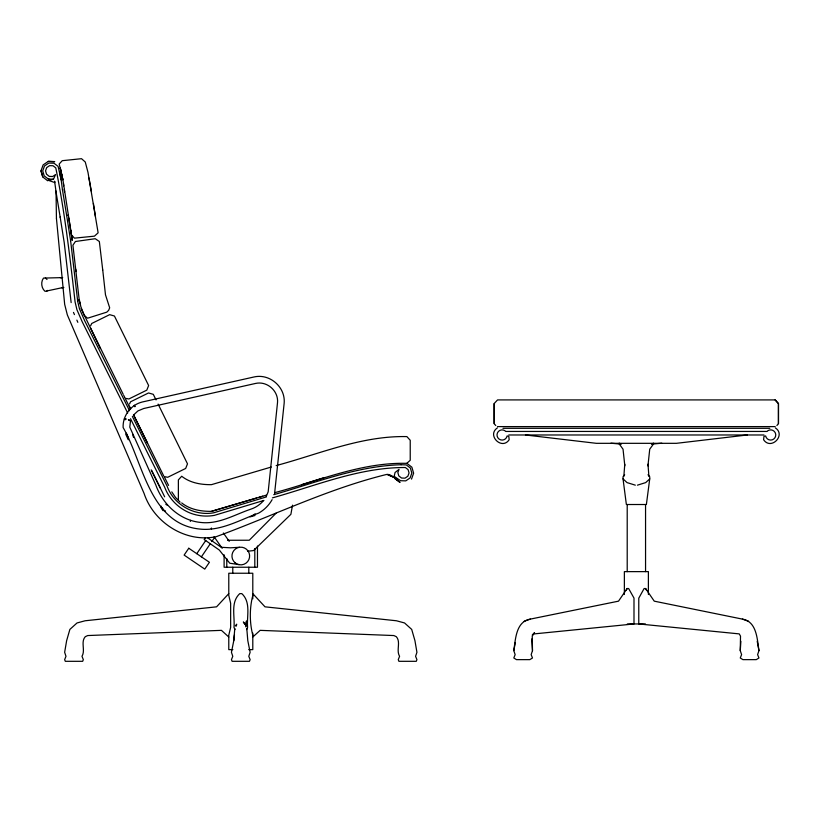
<?xml version="1.0" encoding="UTF-8"?>
<svg xmlns="http://www.w3.org/2000/svg" width="820" height="820" viewBox="0 0 820 820"><rect width="100%" height="100%" fill="white"/><g stroke="black" fill="none" stroke-linecap="round" stroke-linejoin="round"><path stroke-width="1.23" d="M740.265 650.639L740.511 636.135L739.24 633.891L638.77 623.948L638.77 598.18L644.12 588.534L645.617 588.534L654.247 601.162L742.377 619.1C756.819 621.468 757.208 639.21 758.951 650.639L757.608 654.637L758.951 657.978L756.276 659.639L742.93 659.639L740.265 657.978L741.598 654.637L740.265 650.639L740.88 641.291M648.056 464.776L649.727 449.196L653.776 443.62M234.786 628.458L233.782 640.625L231.445 652.3L232.777 656.307L231.445 659.639L232.111 661.309L249.464 661.309L250.131 659.639L248.798 656.307L250.131 652.3L247.794 640.625L246.789 628.458M623.866 476.235L624.707 465.042M274.567 493.702L284.151 403.286C285.688 387.214 269.934 373.387 254.19 376.933L142.301 401.995C130.821 404.793 122.6 415.74 123.123 427.548C143.223 462.265 149.394 523.97 199.895 529.074C220.836 531.37 239.542 519.962 258.587 513.156C264.255 509.989 268.929 505.325 272.117 499.667M130.503 420.834L128.453 419.748L130.503 420.834L129.785 427.117L155.821 485.03C162.79 504.361 179.652 520.351 200.623 522.442C218.489 524.615 234.407 514.724 250.705 509.21C255.625 507.631 260.001 504.72 263.374 500.794M233.782 640.625L234.448 634.854M245.774 626.87L246.523 620.935L245.631 625.25M646.385 504.515L649.727 478.89L649.727 476.768L648.005 474.759M532.252 635.018L534.517 632.691L532.252 636.135L532.487 650.639L531.155 654.637L532.487 657.978L529.822 659.639L516.477 659.639L513.812 657.978L515.144 654.637L513.812 650.639C515.544 639.21 515.934 621.478 530.366 619.1M292.525 505.171L290.885 514.314L253.534 550.579L247.671 551.235M513.812 650.639L515.339 642.46M236.314 626.121L236.683 624.194L235.34 625.937M190.599 520.331L190.322 521.417M252.796 595.463C249.495 608.235 249.495 622.411 252.796 635.182M47.714 180.789L42.742 176.956L41 170.816L43.122 164.912L48.318 161.386L54.602 161.581M411.507 479.105L413.628 473.202L411.876 467.185L406.915 463.351C361.189 462.162 318.283 481.084 274.874 492.625M266.223 496.53L268.181 491.785L277.508 402.661C278.636 390.935 267.135 380.839 255.655 383.422L143.766 408.493L137.924 410.933L133.322 415.238M246.615 629.596L247.599 627.382C246.605 616.066 251.217 602.474 241.838 593.639L239.737 593.639C230.328 602.444 235.012 616.097 233.987 627.382L234.971 629.596M62.443 189.727L61.162 179.836L58.097 166.398L53.987 163.221L48.79 163.067L44.485 165.988L42.722 170.867L44.177 175.849L48.288 179.026L50.799 179.887L53.484 179.19L55.565 174.558L52.706 176.505L49.241 176.392L46.504 174.158L45.541 170.847L46.709 167.587L49.579 165.65L53.033 165.753L55.77 167.864C64.78 212.083 69.966 257.121 75.091 301.944L76.936 309.724L82.184 321.727L127.684 413.024M90.651 325.724L91.707 323.49L109.665 314.654L114.431 316.028L148.625 385.533L146.8 390.146L128.843 398.981L126.434 398.458M129.519 404.024L130.575 401.8L148.533 392.964L153.299 394.338L156.046 399.904M626.142 590.359L627.136 588.534L628.632 588.534L633.993 598.098L633.993 623.948L533.41 633.973M196.779 553.684L205.748 540.462M201.412 556.831L210.391 543.619M211.775 541.589L214.543 537.52L214.092 537.213M627.136 588.534L618.516 601.162L530.376 619.1L524.164 621.293M205.451 537.705L204.18 539.529L219.309 550.035L229.754 563.207L238.651 564.601M495.762 425.539L494.122 423.602L494.122 403.583L497.555 399.914L775.187 399.914L778.508 403.583L778.508 423.602L776.878 425.539M129.529 410.728L84.603 320.599L79.478 308.873L77.715 301.422L79.109 299.566M61.633 277.632L43.491 278.093C40.6 281.967 41.338 288.24 45.049 291.346L62.812 287.564M46.945 291.12L47.519 290.382M624.655 474.759L623.036 476.768L623.036 478.89L626.367 504.515M649.727 478.89L645.688 482.601L637.437 485.163M228.78 593.639L216.572 606.831L85.126 620.771L77.018 622.964L69.874 629.411L66.645 640.625L64.647 652.3L65.979 656.307L64.647 659.639L65.313 661.309L82.666 661.309L83.332 659.639L81.99 656.307C85.659 650.291 80.452 642.05 85.26 636.689L87.73 635.551L221.441 630.354L228.78 637.007M276.063 513.217L249.27 540.236L227.56 540.267M497.381 427.907C486.444 435.184 501.912 450.651 509.179 439.704L508.779 436.312L507.119 435.973A5.104 5.104 0 0 1 500.466 439.807A5.104 5.104 0 0 1 497.535 432.724A5.104 5.104 0 0 1 504.946 430.736L505.653 431.443L767.12 431.443L767.827 430.736A5.104 5.104 0 0 1 775.238 432.724A5.104 5.104 0 0 1 772.296 439.807A5.104 5.104 0 0 1 765.654 435.973L763.984 436.312L763.594 439.704C770.861 450.651 786.329 435.184 775.382 427.907M252.796 637.007L260.135 630.354L393.846 635.551L396.316 636.689C401.134 642.05 395.916 650.291 399.586 656.307L398.253 659.639L398.92 661.309L416.263 661.309L416.929 659.639L415.596 656.307L416.929 652.3L414.93 640.625L411.702 629.411L404.557 622.964L396.449 620.771L265.003 606.831L252.796 593.639M253.216 515.185L255.092 513.894M406.884 463.279L410.226 460.276L410.226 440.268L406.884 436.599C361.62 435.615 319.134 454.065 276.166 465.586M653.571 443.169L651.51 444.132L661.822 443.21M254.989 515.503L250.008 516.897M273.747 494.696C315.638 482.765 356.997 465.975 401.072 464.745L401.113 464.735M301.422 484.743L323.736 477.763M266.408 496.899L213.784 512.766C194.35 516.374 173.686 504.7 167.054 486.034L132.368 416.437M263.938 500.425L214.307 515.39A45.059 44.946 -8.9 0 1 189.43 512.746C178.155 507.969 168.992 498.703 164.666 487.203L130.534 418.733M272.414 497.873C316.11 485.676 359.303 467.318 405.357 467.523L408.093 469.634L409.057 472.955L407.888 476.205L405.029 478.152L401.564 478.039L398.827 475.928L397.854 472.607L399.032 469.358L395.055 472.515L394.174 476.338L395.014 478.613L400.037 482.437L395.076 478.593L394.174 476.338L400.58 480.715L405.777 480.868L410.082 477.947L411.835 473.058L410.389 468.077L406.279 464.899L401.072 464.745M271.317 467.021L211.457 484.661C201.033 484.794 190.035 482.898 181.702 476.235L178.37 479.905L178.37 499.923M181.702 502.926C190.035 509.589 201.013 511.475 211.427 511.352L266.336 495.147M211.427 511.352L256.619 498.027M259.069 497.309L262.728 496.233M60.424 277.775L62.689 277.508M61.592 287.707L63.857 287.441M747.307 434.979L676.418 443.323L596.355 443.323L525.466 434.979M68.316 215.26L66.656 215.404L70.592 240.608M239.481 547.278L230.502 547.811L221.215 547.288L207.89 538.043M497.453 426.605L775.187 426.605M502.947 428.306L769.826 428.306M508.779 434.979L763.984 434.979M627.034 504.515L645.719 504.515M627.32 623.948L645.432 623.948M232.859 649.635L228.78 649.635L228.78 635.182L230.645 627.382L230.645 603.264L228.78 595.463L228.78 573.241L252.796 573.241L252.796 598.795M248.716 649.635L252.796 649.635L252.796 633.112M610.931 443.21L621.242 444.132L619.182 443.169M48.288 179.026L53.484 179.19M48.318 161.386L54.602 161.684M165.302 476.768L167.71 477.291L185.668 468.456L187.493 463.843L158.106 404.106M635.326 485.163L627.034 482.601L623.036 478.89M48.503 180.4L54.817 182.563L54.602 181.179L56.108 192.341M742.387 619.1L748.588 621.293M395.496 477.937L386.722 474.421C327.815 488.833 272.978 515.913 216.213 536.669C185.699 543.076 153.74 522.637 144.095 493.476L67.332 314.901L64.667 304.322L56.436 218.417M389.879 474.923L394.358 477.23M387.716 474.237L396.685 478.911M165.558 511.096L163.405 509.896L162.329 507.723M165.794 504.279L167.372 505.274M125.152 419.645L124.384 419.133L125.132 419.676M775.074 399.914L778.405 403.583L778.405 423.602M45.377 277.867L47.006 279.476M180.072 502.086L175.552 497.494L171.78 491.877M618.987 443.62L623.036 449.196L624.707 464.755M246.246 625.937L243.335 621.97L244.913 624.194M223.368 532.99L229.221 541.343M214.163 536.844L222.21 548.334M161.335 508.154L163.108 510.716M128.576 438.331L126.331 433.114M128.258 439.756L125.696 434.108M645.617 588.534L646.57 590.359M100.347 348.52L81.088 308.453M124.794 397.567L130.472 408.965M133.885 415.812L147.528 443.189M164.02 476.266L168.561 485.389M151.679 470.536L164.666 496.828M151.177 469.85L160.289 488.105M129.355 406.115L130.688 408.821M133.599 414.746L163.549 475.62M90.487 327.805L123.174 394.256M123.676 395.281L124.681 397.321M73.482 312.399L74.446 314.603M76.865 320.118L77.828 322.321M132.635 434.385L133.527 437.378M41 170.806L42.753 176.823M79.622 301.781L80.104 304.005M60.854 170.591L61.346 172.897M60.803 170.468L61.254 172.63M59.552 171.38L61.162 179.949M757.208 641.291L758.951 650.639M71.473 235.34L72.262 240.332L62.945 179.97L59.173 164.031L62.248 160.689L81.528 158.69L85.27 162.022L87.986 172.364L98.123 232.818L94.454 236.15L74.436 238.159L71.432 234.817L70.254 227.181M88.96 177.971L91.42 191.501M55.883 190.957L60.219 217.423M62.443 189.615L66.656 215.516M60.147 216.962L64.206 242.484L71.145 302.601M68.767 217.853L70.069 226.125M70.684 230.348L71.073 232.839M56.037 191.88L56.436 218.427M93.408 203.442L95.448 216.521M63.427 183.516L63.755 185.873M64.247 189.42L64.575 191.788M102.736 270.036L99.343 241.51L95.243 238.712L75.419 241.5L72.918 245.221L79.058 298.521L80.862 306.711L84.152 315.321L87.586 318.211L106.805 312.143L108.64 310.339L109.675 307.818L105.483 294.81L102.736 269.995M75.748 269.196L76.034 271.543M70.592 240.485L77.715 301.422M648.056 465.022L648.886 476.246M531.729 638.954L532.487 650.639M648.384 594.49L648.384 571.632L624.368 571.632L624.368 594.49M648.056 464.181L648.056 465.955M645.555 504.515L645.555 571.632M627.208 504.515L627.208 571.632M624.707 464.181L624.707 465.955M494.234 403.583L494.234 423.602M257.47 546.058L257.47 567.235L224.106 567.235L224.106 554.781M254.805 548.549L254.805 567.235M248.798 567.235L248.798 573.241M232.777 567.235L232.777 573.241M226.781 558.512L226.781 567.235M188.774 548.252L184.131 555.089L204.764 569.111L209.418 562.274L188.774 548.252M161.212 506.299L160.679 506.811L161.212 506.299M125.019 418.805L124.373 418.876L126.208 419.082L125.019 418.805M134.921 406.648L134.326 405.336L134.921 406.648M62.832 179.683L60.321 168.151L62.832 179.683M211.447 528.777L211.386 528.008L211.447 528.787M235.196 562.868A8.846 8.846 0 0 0 249.516 557.446A8.846 8.846 0 0 0 237.656 547.75A8.846 8.846 0 0 0 235.196 562.868"/></g></svg>
